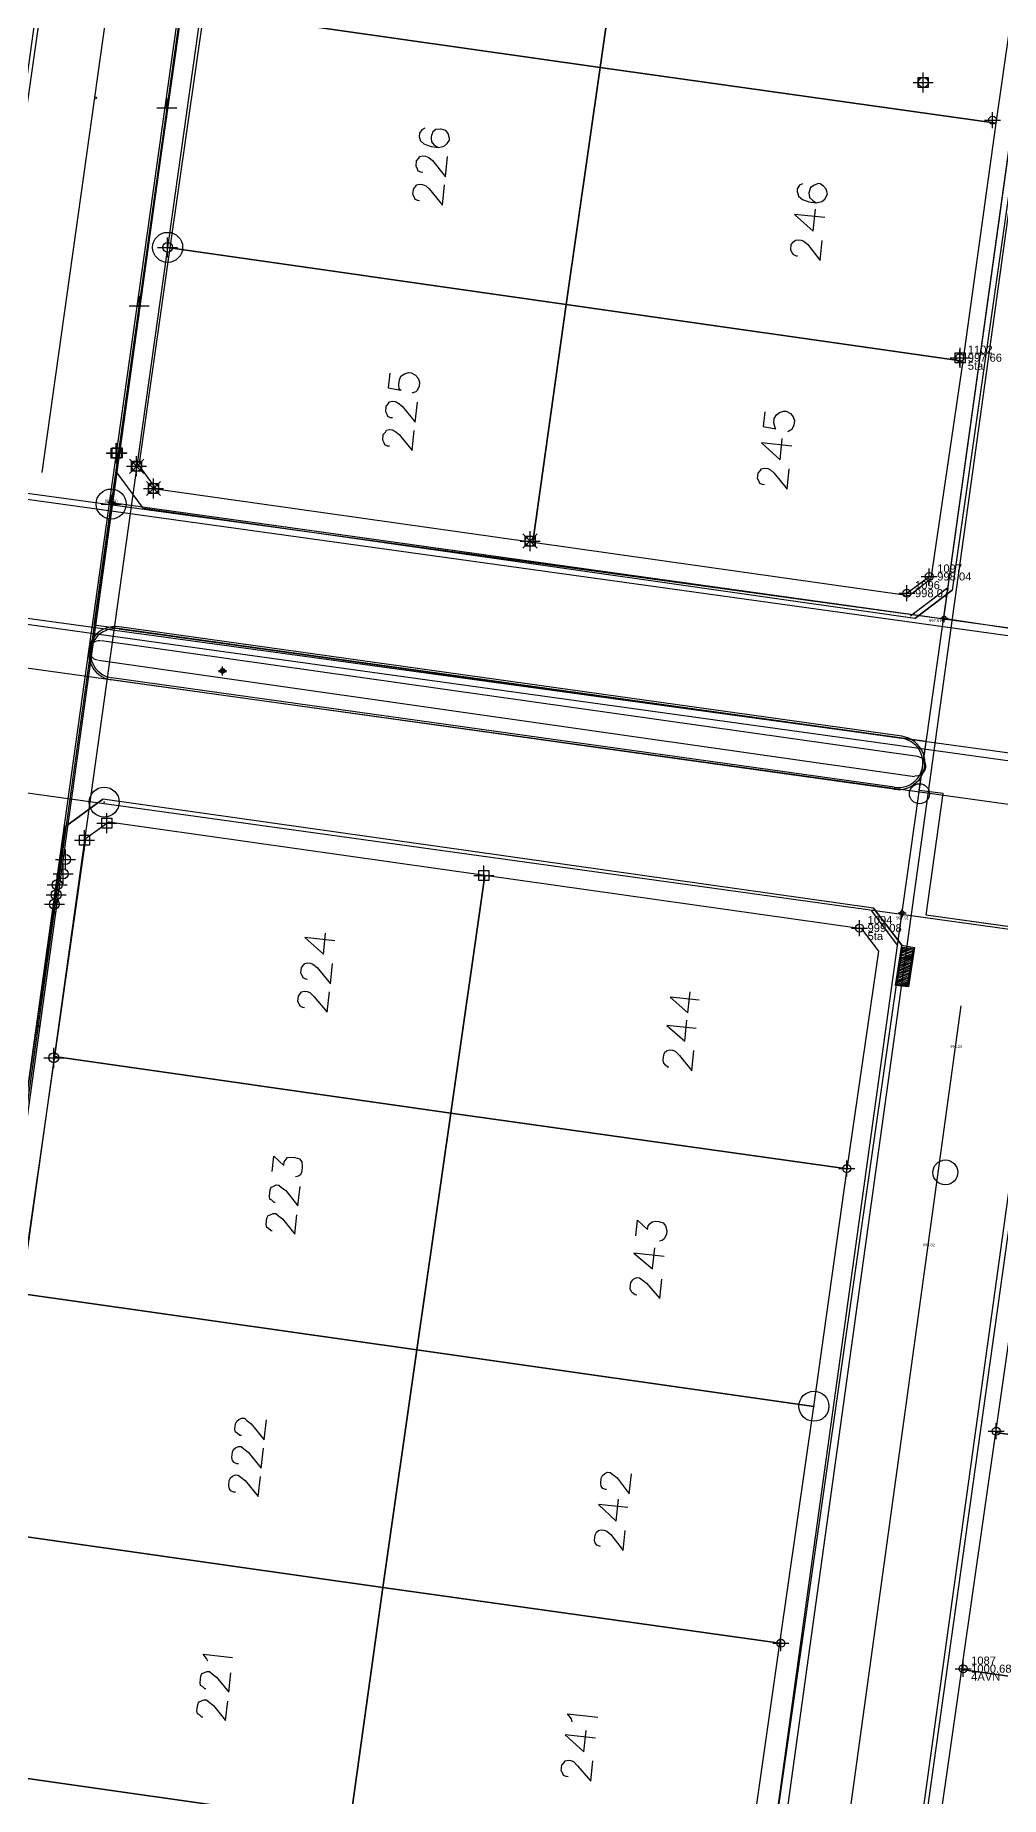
# Model space of a CAD drawing. Header units: metres. Extents: x -977055 to 805873, y -1033982 to 242021.
# Drawn here: x 961.1 to 1009.3, y 980.5 to 1068.5 of the extents above; entities that cross this region are included whole.
import ezdxf

# ---------------------------------------------------------------- set-up
doc = ezdxf.new("R2010")
doc.units = ezdxf.units.M
doc.header["$PDMODE"] = 32
doc.header["$PDSIZE"] = 1.5
for name, color, linetype in [('12-CONDICIONES EXISTENTES', 2, 'Continuous'), ('5ta avenida', 10, 'Continuous'), ('C-ANNO-MATC-TEXT', 150, 'Continuous'), ('C-ROAD-PROF-TEXT', 11, 'Continuous'), ('LOTE 243', 6, 'Continuous'), ('PUNTOS V', 4, 'Continuous'), ('V-NODE', 1, 'Continuous'), ('V-SITE-VEGE', 80, 'Continuous')]:
    doc.layers.add(name, color=color, linetype=linetype)
doc.layers.add('PDF2_area escolar', color=7, linetype='Continuous', true_color=0x989898)
doc.layers.add('PDF_Geometry', color=7, linetype='Continuous', true_color=0x797979)
doc.layers.get('PDF2_area escolar').off()
doc.styles.get("Standard").update_dxf_attribs({"font": 'arial.ttf'})

# ---------------------------------------------------------------- blocks, each defined once
blk = doc.blocks.new('*U2498')
at = {"color": 0, "linetype": 'ByBlock', "lineweight": -2, "transparency": 16777216}
for p, q in [((-1, 0), (1, 0)), ((0, -1), (0, 1))]:
    blk.add_line(p, q, dxfattribs=at)
blk.add_lwpolyline([(-0.5, -0.5), (-0.5, 0.5), (0.5, 0.5), (0.5, -0.5)], close=True, dxfattribs=at)
blk = doc.blocks.new('*U2798', base_point=(964.67, 1029.142, 998.389))
at = {"layer": 'V-NODE', "color": 130, "lineweight": -2, "xscale": 0.5, "yscale": 0.5, "zscale": 0.5}
blk.add_blockref('*U2498', (964.67, 1029.142, 998.389), dxfattribs=at)
blk = doc.blocks.new('*U2801', base_point=(963.56, 1028.282, 998.405))
at = {"layer": 'V-NODE', "color": 130, "lineweight": -2, "xscale": 0.5, "yscale": 0.5, "zscale": 0.5}
blk.add_blockref('*U2498', (963.56, 1028.282, 998.405), dxfattribs=at)
blk = doc.blocks.new('*U2804', base_point=(967.009, 1045.867, 997.595))
at = {"layer": 'V-NODE', "color": 130, "lineweight": -2, "xscale": 0.5, "yscale": 0.5, "zscale": 0.5}
blk.add_blockref('*U2498', (967.009, 1045.867, 997.595), dxfattribs=at)
blk = doc.blocks.new('*U2807', base_point=(966.165, 1046.973, 997.573))
at = {"layer": 'V-NODE', "color": 130, "lineweight": -2, "xscale": 0.5, "yscale": 0.5, "zscale": 0.5}
blk.add_blockref('*U2498', (966.165, 1046.973, 997.573), dxfattribs=at)
blk = doc.blocks.new('*U2810', base_point=(985.819, 1043.236, 997.808))
at = {"layer": 'V-NODE', "color": 130, "lineweight": -2, "xscale": 0.5, "yscale": 0.5, "zscale": 0.5}
blk.add_blockref('*U2498', (985.819, 1043.236, 997.808), dxfattribs=at)
blk = doc.blocks.new('*U2813', base_point=(983.504, 1026.529, 998.561))
at = {"layer": 'V-NODE', "color": 130, "lineweight": -2, "xscale": 0.5, "yscale": 0.5, "zscale": 0.5}
blk.add_blockref('*U2498', (983.504, 1026.529, 998.561), dxfattribs=at)
blk = doc.blocks.new('*U2823')
at = {"color": 0, "linetype": 'ByBlock', "lineweight": -2, "transparency": 16777216}
for p, q in [((-0.71, -0.71), (0.71, 0.71)), ((-0.71, 0.71), (0.71, -0.71))]:
    blk.add_line(p, q, dxfattribs=at)
blk.add_circle((0, 0), 0.5, dxfattribs=at)
blk = doc.blocks.new('*U2838', base_point=(967.009, 1045.867, 997.595))
at = {"layer": 'V-NODE', "color": 50, "lineweight": -2, "xscale": 0.5, "yscale": 0.5, "zscale": 0.5}
blk.add_blockref('*U2823', (967.009, 1045.867, 997.595), dxfattribs=at)
blk = doc.blocks.new('*U2841', base_point=(966.165, 1046.973, 997.573))
at = {"layer": 'V-NODE', "color": 50, "lineweight": -2, "xscale": 0.5, "yscale": 0.5, "zscale": 0.5}
blk.add_blockref('*U2823', (966.165, 1046.973, 997.573), dxfattribs=at)
blk = doc.blocks.new('*U2844', base_point=(985.819, 1043.236, 997.808))
at = {"layer": 'V-NODE', "color": 50, "lineweight": -2, "xscale": 0.5, "yscale": 0.5, "zscale": 0.5}
blk.add_blockref('*U2823', (985.819, 1043.236, 997.808), dxfattribs=at)
blk = doc.blocks.new('base')
at = {"layer": 'PDF_Geometry', "lineweight": 25, "extrusion": (-0.000787417, 0.063364, 0.99799), "elevation": 0.026}
for points in [[(-314.355, -197.288), (-299.601, -195.681), (-292.744, -194.188), (-282.663, -192.111), (-274.476, -190.361), (-258.037, -185.154), (-248.029, -180.61), (-240.539, -177.71), (-228.643, -174.042), (-222.733, -172.714), (-217.384, -171.04), (-209.935, -169.248), (-202.16, -164.759), (-196.196, -160.284), (-195.073, -159.817), (-178.095, -157.457), (-154.298, -156.614), (-136.667, -154.611), (-124.436, -153.164), (-118.066, -151.474), (-100.79, -146.646), (-80.955, -140.967), (-73.385, -139.328), (-61.694, -135.822), (-40.504, -131.604), (-37.727, -130.872), (-17.661, -129.441), (1.311, -127.461), (21.092, -124.929), (41.006, -122.83), (47.376, -123.458), (63.592, -123.186), (81.402, -124.312), (85.639, -96.072), (88.705, -66.393), (92.811, -40.781), (97.16, -22.386), (100.596, -1.562), (102.483, 8.32), (109.691, 37.361), (117.528, 76.62), (126.217, 115.638), (131.513, 149.592), (134.682, 173.973), (136.916, 195.591), (139.956, 229.678), (141.558, 250.676), (142.614, 271.37), (143.252, 283.21), (147.066, 312.938), (152.58, 355.631), (153.554, 396.042), (150.869, 418.02), (151.777, 438.639), (150.959, 458.028), (151.777, 438.639), (150.869, 418.02), (153.554, 396.042), (152.58, 355.631), (147.066, 312.938), (143.252, 283.21), (142.614, 271.37), (141.558, 250.676), (139.956, 229.678), (136.916, 195.591), (134.682, 173.973), (131.513, 149.592), (126.217, 115.638), (117.528, 76.62), (109.691, 37.361), (102.483, 8.32), (100.596, -1.562), (97.16, -22.386), (92.811, -40.781), (88.705, -66.393), (85.639, -96.072), (81.402, -124.312), (63.592, -123.186), (47.376, -123.458), (41.006, -122.83), (21.092, -124.929), (1.311, -127.461), (-17.661, -129.441), (-37.727, -130.872), (-40.504, -131.604), (-61.694, -135.822), (-73.385, -139.328), (-80.955, -140.967), (-100.79, -146.646), (-118.066, -151.474), (-124.436, -153.164), (-136.667, -154.611), (-154.298, -156.614), (-178.095, -157.457), (-195.073, -159.817), (-196.196, -160.284), (-202.16, -164.759), (-209.935, -169.248), (-217.384, -171.04), (-222.733, -172.714), (-228.643, -174.042), (-240.539, -177.71), (-248.029, -180.61), (-258.037, -185.154), (-274.476, -190.361), (-282.663, -192.111), (-292.744, -194.188), (-299.601, -195.681), (-314.355, -197.288), (-312.178, -178.446), (-309.146, -157.898), (-306.876, -132.899), (-305.823, -118.002), (-298.643, -78.802), (-291.055, -45.077), (-282.252, -15.116), (-275.645, 10.473), (-270.319, 33.898), (-263.825, 63.164), (-258.15, 86.408), (-284.424, 123.888)], [(-73.972, -29.127), (-75.851, -30.477), (-73.972, -29.127), (-35.504, -35.06), (-34.154, -36.938), (-44.268, -102.03), (-86.666, -112.549), (-88.335, -111.003), (-75.851, -30.477)], [(-98.404, -46.401), (-98.256, -46.326), (-98.143, -46.154), (-98.121, -45.971), (-98.19, -45.777), (-98.357, -45.618), (-98.711, -45.483), (-99.077, -45.439), (-99.362, -45.497), (-99.516, -45.618), (-99.629, -45.79), (-99.64, -45.881), (-99.576, -46.12), (-99.456, -46.274), (-99.233, -46.347), (-99.187, -46.353), (-98.953, -46.335), (-98.799, -46.214), (-98.726, -45.991), (-98.715, -45.9), (-98.739, -45.711), (-98.859, -45.558), (-99.077, -45.439)], [(-98.277, -44.19), (-98.186, -44.201), (-98.054, -44.264), (-98.019, -44.36), (-97.945, -44.509), (-97.978, -44.783), (-98.086, -44.909), (-98.142, -44.995), (-98.285, -45.024), (-98.422, -45.008), (-98.599, -44.94), (-98.766, -44.781), (-99.409, -43.961), (-99.53, -44.967)], [(-98.106, -42.773), (-98.015, -42.784), (-97.883, -42.847), (-97.849, -42.944), (-97.774, -43.092), (-97.807, -43.366), (-97.915, -43.492), (-97.972, -43.578), (-98.114, -43.607), (-98.251, -43.591), (-98.429, -43.523), (-98.595, -43.364), (-99.238, -42.544), (-99.359, -43.55)], [(-117.239, -43.39), (-117.091, -43.315), (-116.978, -43.143), (-116.961, -43.006), (-117.025, -42.766), (-117.237, -42.602), (-117.546, -42.472), (-117.912, -42.428), (-118.197, -42.486), (-118.351, -42.607), (-118.469, -42.824), (-118.475, -42.87), (-118.411, -43.109), (-118.29, -43.263), (-118.119, -43.376), (-118.027, -43.387), (-117.833, -43.318), (-117.634, -43.203), (-117.561, -42.98), (-117.555, -42.934), (-117.573, -42.7), (-117.74, -42.541), (-117.912, -42.428)], [(-118.332, -41.681), (-116.823, -41.863), (-117.741, -41.011), (-117.873, -42.108)], [(-116.941, -39.762), (-116.896, -39.768), (-116.764, -39.83), (-116.684, -39.932), (-116.609, -40.081), (-116.642, -40.355), (-116.75, -40.481), (-116.852, -40.561), (-116.995, -40.59), (-117.132, -40.574), (-117.263, -40.512), (-117.475, -40.347), (-118.073, -39.533), (-118.194, -40.539)], [(-96.512, -34.155), (-96.424, -33.424), (-97.058, -33.301), (-96.972, -33.358), (-96.954, -33.592), (-96.981, -33.82), (-97.049, -33.998), (-97.249, -34.113), (-97.442, -34.182), (-97.58, -34.166), (-97.797, -34.047), (-97.918, -33.893), (-97.987, -33.699), (-97.959, -33.471), (-97.841, -33.253), (-97.789, -33.213), (-97.595, -33.143)], [(-96.613, -31.917), (-96.522, -31.928), (-96.39, -31.99), (-96.355, -32.087), (-96.28, -32.235), (-96.313, -32.51), (-96.421, -32.636), (-96.478, -32.722), (-96.621, -32.751), (-96.758, -32.734), (-96.889, -32.672), (-97.102, -32.507), (-97.745, -31.688), (-97.866, -32.694)], [(-115.217, -31.994), (-115.129, -31.263), (-115.763, -31.14), (-115.723, -31.191), (-115.659, -31.431), (-115.687, -31.659), (-115.8, -31.831), (-115.954, -31.952), (-116.148, -32.021), (-116.285, -32.005), (-116.502, -31.886), (-116.623, -31.732), (-116.692, -31.538), (-116.665, -31.31), (-116.546, -31.092), (-116.495, -31.052), (-116.347, -30.977)], [(-96.442, -30.5), (-96.351, -30.511), (-96.219, -30.573), (-96.185, -30.67), (-96.11, -30.818), (-96.143, -31.093), (-96.251, -31.219), (-96.307, -31.305), (-96.45, -31.334), (-96.587, -31.317), (-96.719, -31.255), (-96.931, -31.09), (-97.574, -30.271), (-97.695, -31.277)], [(-116.538, -30.258), (-115.03, -30.44), (-115.947, -29.588), (-116.074, -30.639)], [(-84.121, -27.533), (-82.771, -29.411)], [(-115.148, -28.339), (-115.056, -28.35), (-114.925, -28.412), (-114.89, -28.509), (-114.815, -28.658), (-114.848, -28.932), (-114.956, -29.058), (-115.013, -29.144), (-115.155, -29.173), (-115.338, -29.151), (-115.47, -29.089), (-115.636, -28.93), (-116.279, -28.11), (-116.401, -29.116)], [(-122.584, -21.554), (-124.468, -22.95)], [(-81.774, -19.979), (-122.465, -13.639)], [(-120.33, -7.08), (-121.726, -5.196), (-110.823, 64.902), (-108.945, 66.252), (-70.522, 60.325), (-69.126, 58.441), (-80.029, -11.657), (-81.907, -13.007)], [(-121.726, -5.196), (-122.361, -5.073), (-122.033, -3.119), (-121.393, -3.196), (-121.726, -5.196), (-120.33, -7.08), (-81.907, -13.007), (-80.029, -11.657)], [(-93.417, -5.778), (-91.909, -5.96), (-92.827, -5.107), (-92.953, -6.158)], [(-121.761, -5.099), (-121.444, -3.236), (-121.992, -3.17), (-122.31, -5.033), (-121.677, -4.784)], [(-121.633, -4.419), (-122.265, -4.667)], [(-121.644, -4.51), (-122.271, -4.713)], [(-121.649, -4.556), (-122.282, -4.804)], [(-121.66, -4.647), (-122.293, -4.896)], [(-121.666, -4.693), (-122.299, -4.941)], [(-121.734, -4.87), (-122.218, -5.044)], [(-121.739, -4.916), (-122.081, -5.06)], [(-121.75, -5.008), (-121.944, -5.077)], [(-121.756, -5.053), (-121.807, -5.093)], [(-92.027, -3.859), (-91.936, -3.87), (-91.804, -3.932), (-91.769, -4.029), (-91.694, -4.177), (-91.727, -4.451), (-91.835, -4.577), (-91.892, -4.663), (-92.035, -4.692), (-92.172, -4.676), (-92.303, -4.614), (-92.515, -4.449), (-93.159, -3.63), (-93.28, -4.635)], [(-121.528, -3.55), (-122.115, -3.804)], [(-121.534, -3.596), (-122.121, -3.85)], [(-121.545, -3.687), (-122.132, -3.941)], [(-121.556, -3.779), (-122.137, -3.987)], [(-121.561, -3.825), (-122.148, -4.078)], [(-121.572, -3.916), (-122.159, -4.17)], [(-121.578, -3.962), (-122.165, -4.216)], [(-121.589, -4.053), (-122.176, -4.307)], [(-121.6, -4.145), (-122.181, -4.353)], [(-121.605, -4.19), (-122.192, -4.444)], [(-121.616, -4.282), (-122.203, -4.536)], [(-121.622, -4.327), (-122.209, -4.581)], [(-91.856, -2.442), (-91.765, -2.453), (-91.633, -2.515), (-91.599, -2.612), (-91.524, -2.76), (-91.557, -3.034), (-91.665, -3.16), (-91.721, -3.246), (-91.864, -3.275), (-92.001, -3.259), (-92.133, -3.197), (-92.339, -2.986), (-92.988, -2.213), (-93.109, -3.218)], [(-121.444, -3.236), (-122.077, -3.484)], [(-121.455, -3.327), (-122.088, -3.576)], [(-121.46, -3.373), (-122.093, -3.621)], [(-121.517, -3.459), (-122.104, -3.713)], [(-121.581, -3.219), (-122.066, -3.393)], [(-121.718, -3.203), (-122.06, -3.347)], [(-121.81, -3.192), (-122.003, -3.261)], [(-121.947, -3.175), (-121.998, -3.216)], [(-111.579, -2.57), (-110.117, -2.746), (-110.994, -1.945), (-111.121, -2.996)], [(-111.409, -1.153), (-109.946, -1.329), (-110.823, -0.528), (-110.95, -1.579)], [(-110.018, 0.767), (-109.972, 0.761), (-109.846, 0.653), (-109.766, 0.551), (-109.737, 0.408), (-109.77, 0.134), (-109.832, 0.002), (-109.934, -0.078), (-110.077, -0.107), (-110.214, -0.091), (-110.346, -0.029), (-110.552, 0.182), (-111.155, 0.95), (-111.276, -0.056)], [(-90.128, 5.743), (-90.222, 4.966), (-90.721, 5.444), (-90.743, 5.261), (-90.851, 5.135), (-90.907, 5.049), (-91.141, 5.031), (-91.279, 5.047), (-91.502, 5.12), (-91.622, 5.274), (-91.64, 5.508), (-91.613, 5.737), (-91.545, 5.914), (-91.443, 5.994), (-91.3, 6.023)], [(-90.266, 7.29), (-90.221, 7.285), (-90.095, 7.177), (-90.009, 7.12), (-89.98, 6.977), (-90.018, 6.657), (-90.08, 6.526), (-90.177, 6.491), (-90.325, 6.416), (-90.462, 6.433), (-90.589, 6.541), (-90.801, 6.705), (-91.404, 7.473), (-91.519, 6.514)], [(-90.096, 8.707), (-90.05, 8.702), (-89.924, 8.594), (-89.838, 8.537), (-89.809, 8.394), (-89.847, 8.074), (-89.91, 7.943), (-90.006, 7.908), (-90.155, 7.833), (-90.292, 7.85), (-90.418, 7.958), (-90.63, 8.122), (-91.233, 8.89), (-91.349, 7.931)], [(-108.263, 9.18), (-108.356, 8.403), (-108.855, 8.88), (-108.877, 8.698), (-108.985, 8.572), (-109.087, 8.491), (-109.276, 8.467), (-109.413, 8.484), (-109.636, 8.557), (-109.757, 8.711), (-109.82, 8.95), (-109.798, 9.133), (-109.679, 9.351), (-109.577, 9.431), (-109.434, 9.46)], [(-109.666, 10.23), (-108.158, 10.048), (-109.081, 10.855), (-109.207, 9.804)], [(-108.276, 12.149), (-108.184, 12.138), (-108.058, 12.03), (-108.018, 11.979), (-107.943, 11.831), (-107.982, 11.511), (-108.09, 11.385), (-108.141, 11.345), (-108.289, 11.27), (-108.426, 11.286), (-108.552, 11.394), (-108.764, 11.559), (-109.413, 12.333), (-109.529, 11.373)], [(-88.445, 18.942), (-88.354, 18.931), (-88.228, 18.823), (-88.142, 18.766), (-88.113, 18.623), (-88.146, 18.349), (-88.208, 18.217), (-88.31, 18.137), (-88.459, 18.062), (-88.596, 18.079), (-88.722, 18.187), (-88.934, 18.351), (-89.577, 19.171), (-89.698, 18.165)], [(-88.275, 20.359), (-88.183, 20.348), (-88.052, 20.285), (-87.971, 20.183), (-87.942, 20.04), (-87.975, 19.766), (-88.037, 19.634), (-88.14, 19.554), (-88.288, 19.479), (-88.425, 19.496), (-88.551, 19.604), (-88.763, 19.768), (-89.406, 20.588), (-89.527, 19.582)], [(-88.104, 21.776), (-88.012, 21.764), (-87.881, 21.702), (-87.8, 21.6), (-87.771, 21.457), (-87.804, 21.183), (-87.867, 21.051), (-87.969, 20.971), (-88.117, 20.896), (-88.254, 20.913), (-88.38, 21.021), (-88.592, 21.185), (-89.236, 22.005), (-89.357, 20.999)], [(-106.64, 21.876), (-106.594, 21.87), (-106.463, 21.808), (-106.382, 21.706), (-106.353, 21.563), (-106.386, 21.289), (-106.449, 21.157), (-106.551, 21.077), (-106.699, 21.002), (-106.836, 21.018), (-106.962, 21.126), (-107.174, 21.291), (-107.772, 22.105), (-107.893, 21.099)], [(-107.689, 22.79), (-106.227, 22.614), (-107.098, 23.461), (-107.231, 22.364)], [(-106.299, 24.71), (-106.253, 24.704), (-106.121, 24.642), (-106.041, 24.539), (-106.012, 24.397), (-106.045, 24.123), (-106.107, 23.991), (-106.21, 23.91), (-106.352, 23.881), (-106.489, 23.898), (-106.621, 23.96), (-106.833, 24.125), (-107.43, 24.939), (-107.552, 23.933)], [(-86.623, 30.222), (-86.548, 30.074), (-86.387, 29.869), (-87.849, 30.045)], [(-86.503, 31.599), (-86.457, 31.593), (-86.331, 31.485), (-86.245, 31.429), (-86.216, 31.286), (-86.255, 30.966), (-86.317, 30.834), (-86.414, 30.8), (-86.562, 30.725), (-86.699, 30.741), (-86.825, 30.849), (-87.037, 31.014), (-87.64, 31.782), (-87.756, 30.822)], [(-86.332, 33.016), (-86.287, 33.01), (-86.161, 32.902), (-86.075, 32.846), (-86.045, 32.703), (-86.084, 32.383), (-86.146, 32.251), (-86.243, 32.217), (-86.391, 32.142), (-86.528, 32.158), (-86.655, 32.266), (-86.867, 32.431), (-87.47, 33.199), (-87.585, 32.239)], [(-105.93, 34.31), (-104.422, 34.129), (-105.34, 34.981), (-105.466, 33.93)], [(-104.779, 33.476), (-104.75, 33.333), (-104.549, 33.077), (-106.057, 33.259)], [(-104.54, 36.229), (-104.448, 36.218), (-104.317, 36.156), (-104.282, 36.059), (-104.207, 35.911), (-104.24, 35.637), (-104.348, 35.511), (-104.405, 35.425), (-104.548, 35.396), (-104.685, 35.412), (-104.816, 35.474), (-105.023, 35.685), (-105.672, 36.459), (-105.793, 35.453)]]:
    blk.add_lwpolyline(points, dxfattribs=at)
for points in [[(-138.576, -126.188), (-140.244, -124.642), (-124.468, -22.95), (-122.584, -21.554), (-84.121, -27.533), (-82.771, -29.411), (-95.915, -114.263), (-97.512, -115.972)], [(-107.197, -49.329), (-109.045, -61.209), (-89.291, -64.285), (-87.442, -52.405)], [(-126.957, -46.3), (-128.8, -58.134), (-109.045, -61.209), (-107.197, -49.329)], [(-105.354, -37.495), (-107.197, -49.329), (-87.442, -52.405), (-85.599, -40.571)], [(-125.154, -34.414), (-126.957, -46.3), (-107.197, -49.329), (-105.354, -37.495)], [(-103.551, -25.609), (-105.354, -37.495), (-85.599, -40.571), (-83.917, -29.691), (-84.751, -28.524)], [(-123.426, -23.539), (-125.154, -34.414), (-105.354, -37.495), (-103.551, -25.609), (-122.305, -22.701)], [(-99.092, 2.928), (-100.941, -8.952), (-82.187, -11.861), (-81.02, -11.028), (-79.338, -0.148)], [(-118.852, 5.958), (-120.58, -4.917), (-119.741, -6.038), (-100.941, -8.952), (-99.092, 2.928)], [(-121.992, -3.17), (-121.444, -3.236), (-121.761, -5.099), (-122.31, -5.033)], [(-97.249, 14.762), (-99.092, 2.928), (-79.338, -0.148), (-77.495, 11.687)], [(-117.049, 17.843), (-118.852, 5.958), (-99.092, 2.928), (-97.249, 14.762)], [(-145.867, 22.289), (-147.71, 10.455), (-127.955, 7.379), (-126.107, 19.259)], [(-95.401, 26.643), (-97.249, 14.762), (-77.495, 11.687), (-75.646, 23.567)], [(-115.206, 29.678), (-117.049, 17.843), (-97.249, 14.762), (-95.401, 26.643)], [(-144.064, 34.175), (-145.867, 22.289), (-126.107, 19.259), (-124.263, 31.094)], [(-93.603, 38.482), (-95.401, 26.643), (-75.646, 23.567), (-73.803, 35.401)], [(-113.358, 41.558), (-115.206, 29.678), (-95.401, 26.643), (-93.603, 38.482)], [(-142.221, 46.009), (-144.064, 34.175), (-124.263, 31.094), (-122.415, 42.974)], [(-91.755, 50.362), (-93.603, 38.482), (-73.803, 35.401), (-72, 47.287)]]:
    blk.add_lwpolyline(points, close=True, dxfattribs=at)
blk.add_lwpolyline([(-122.477, -13.684, 0.999988), (-122.632, -14.639), (-81.935, -20.933)], format="xyb", dxfattribs=at)
blk = doc.blocks.new('*U3056')
at = {"color": 0, "linetype": 'ByBlock', "lineweight": -2, "transparency": 16777216}
for p, q in [((-1, 0), (1, 0)), ((0, -1), (0, 1))]:
    blk.add_line(p, q, dxfattribs=at)
blk.add_circle((0, 0), 0.5, dxfattribs=at)
blk = doc.blocks.new('*U3062', base_point=(962.027, 1017.42, 999.09))
at = {"layer": 'V-NODE', "color": 90, "lineweight": -2, "xscale": 0.5, "yscale": 0.5, "zscale": 0.5}
blk.add_blockref('*U3056', (962.027, 1017.42, 999.09), dxfattribs=at)
blk = doc.blocks.new('*U3176', base_point=(967.715, 1057.915, 997.068))
at = {"layer": 'V-NODE', "color": 90, "lineweight": -2, "xscale": 0.5, "yscale": 0.5, "zscale": 0.5}
blk.add_blockref('*U3056', (967.715, 1057.915, 997.068), dxfattribs=at)
blk = doc.blocks.new('*U3598')
at = {"color": 0, "linetype": 'ByBlock', "lineweight": -2, "transparency": 16777216}
for p, q in [((-1, 0), (1, 0)), ((0, -1), (0, 1))]:
    blk.add_line(p, q, dxfattribs=at)
blk.add_circle((0, 0), 0.5, dxfattribs=at)
blk = doc.blocks.new('*U3601', base_point=(962.027, 1017.42, 999.09))
at = {"layer": 'V-NODE', "color": 90, "lineweight": -2, "xscale": 0.5, "yscale": 0.5, "zscale": 0.5}
blk.add_blockref('*U3598', (962.027, 1017.42, 999.09), dxfattribs=at)
blk = doc.blocks.new('*U3817')
at = {"color": 0, "linetype": 'ByBlock', "lineweight": -2, "transparency": 16777216}
for p, q in [((-1, 0), (1, 0)), ((0, -1), (0, 1))]:
    blk.add_line(p, q, dxfattribs=at)
blk = doc.blocks.new('*U3826', base_point=(964.892, 1045.089, 997))
at = {"layer": 'V-NODE', "color": 4, "lineweight": -2, "xscale": 0.5, "yscale": 0.5, "zscale": 0.5}
blk.add_blockref('*U3817', (964.892, 1045.089, 997), dxfattribs=at)
blk = doc.blocks.new('*U3847', base_point=(967.673, 1064.894, 996.15))
at = {"layer": 'V-NODE', "color": 4, "lineweight": -2, "xscale": 0.5, "yscale": 0.5, "zscale": 0.5}
blk.add_blockref('*U3817', (967.673, 1064.894, 996.15), dxfattribs=at)
blk = doc.blocks.new('*U3856', base_point=(966.288, 1054.992, 996.58))
at = {"layer": 'V-NODE', "color": 4, "lineweight": -2, "xscale": 0.5, "yscale": 0.5, "zscale": 0.5}
blk.add_blockref('*U3817', (966.288, 1054.992, 996.58), dxfattribs=at)
blk = doc.blocks.new('*U4233')
at = {"color": 0, "linetype": 'ByBlock', "lineweight": -2, "transparency": 16777216}
for p, q in [((-1, 0), (1, 0)), ((0, -1), (0, 1))]:
    blk.add_line(p, q, dxfattribs=at)
blk.add_lwpolyline([(-0.5, -0.5), (-0.5, 0.5), (0.5, 0.5), (0.5, -0.5)], close=True, dxfattribs=at)
blk = doc.blocks.new('*U4545')
at = {"color": 0, "linetype": 'ByBlock', "lineweight": -2, "transparency": 16777216}
for p, q in [((-1, 0), (1, 0)), ((0, -1), (0, 1))]:
    blk.add_line(p, q, dxfattribs=at)
blk.add_circle((0, 0), 0.5, dxfattribs=at)
blk = doc.blocks.new('*U4608', base_point=(970.457, 1036.724, 998.022))
at = {"layer": 'V-NODE', "lineweight": -2, "xscale": 0.2, "yscale": 0.2, "zscale": 0.2}
blk.add_blockref('*U4545', (970.457, 1036.724, 998.022), dxfattribs=at)
blk = doc.blocks.new('*U4620', base_point=(1004.405, 1024.659, 997.91))
at = {"layer": 'V-NODE', "lineweight": -2, "xscale": 0.2, "yscale": 0.2, "zscale": 0.2}
blk.add_blockref('*U4545', (1004.405, 1024.659, 997.91), dxfattribs=at)
blk = doc.blocks.new('*U4629', base_point=(964.906, 1045.176, 997))
at = {"layer": 'V-NODE', "lineweight": -2, "xscale": 0.2, "yscale": 0.2, "zscale": 0.2}
blk.add_blockref('*U4545', (964.906, 1045.176, 997), dxfattribs=at)
blk = doc.blocks.new('*U4632', base_point=(970.457, 1036.774, 998.035))
at = {"layer": 'V-NODE', "lineweight": -2, "xscale": 0.2, "yscale": 0.2, "zscale": 0.2}
blk.add_blockref('*U4545', (970.457, 1036.774, 998.035), dxfattribs=at)
blk = doc.blocks.new('*U4635', base_point=(970.457, 1036.774, 998.009))
at = {"layer": 'V-NODE', "lineweight": -2, "xscale": 0.2, "yscale": 0.2, "zscale": 0.2}
blk.add_blockref('*U4545', (970.457, 1036.774, 998.009), dxfattribs=at)
blk = doc.blocks.new('*U4638', base_point=(970.457, 1036.724, 998.009))
at = {"layer": 'V-NODE', "lineweight": -2, "xscale": 0.2, "yscale": 0.2, "zscale": 0.2}
blk.add_blockref('*U4545', (970.457, 1036.724, 998.009), dxfattribs=at)
blk = doc.blocks.new('*U4644', base_point=(964.904, 1045.176, 997))
at = {"layer": 'V-NODE', "lineweight": -2, "xscale": 0.2, "yscale": 0.2, "zscale": 0.2}
blk.add_blockref('*U4545', (964.904, 1045.176, 997), dxfattribs=at)
blk = doc.blocks.new('*U4647', base_point=(1006.504, 1039.39, 997.61))
at = {"layer": 'V-NODE', "lineweight": -2, "xscale": 0.2, "yscale": 0.2, "zscale": 0.2}
blk.add_blockref('*U4545', (1006.504, 1039.39, 997.61), dxfattribs=at)
blk = doc.blocks.new('*U4777')
at = {"color": 0, "linetype": 'ByBlock', "lineweight": -2, "transparency": 16777216}
for p, q in [((-1, 0), (1, 0)), ((0, -1), (0, 1))]:
    blk.add_line(p, q, dxfattribs=at)
blk.add_lwpolyline([(-0.5, -0.5), (-0.5, 0.5), (0.5, 0.5), (0.5, -0.5)], close=True, dxfattribs=at)
blk.add_circle((0, 0), 0.5, dxfattribs=at)
blk = doc.blocks.new('*U4783', base_point=(1005.464, 1066.156, 997.181))
at = {"layer": 'V-NODE', "color": 3, "lineweight": -2, "xscale": 0.5, "yscale": 0.5, "zscale": 0.5}
blk.add_blockref('*U4777', (1005.464, 1066.156, 997.181), dxfattribs=at)
blk = doc.blocks.new('*U4864')
at = {"color": 0, "linetype": 'ByBlock', "lineweight": -2, "transparency": 16777216}
for p, q in [((-1, 0), (1, 0)), ((0, -1), (0, 1))]:
    blk.add_line(p, q, dxfattribs=at)
blk.add_circle((0, 0), 0.5, dxfattribs=at)
blk = doc.blocks.new('*U4888', base_point=(962.056, 1025.093, 997.925))
at = {"layer": 'V-NODE', "color": 5, "lineweight": -2, "xscale": 0.5, "yscale": 0.5, "zscale": 0.5}
blk.add_blockref('*U4864', (962.056, 1025.093, 997.925), dxfattribs=at)
blk = doc.blocks.new('*U4891', base_point=(962.145, 1025.56, 997.75))
at = {"layer": 'V-NODE', "color": 5, "lineweight": -2, "xscale": 0.5, "yscale": 0.5, "zscale": 0.5}
blk.add_blockref('*U4864', (962.145, 1025.56, 997.75), dxfattribs=at)
blk = doc.blocks.new('*U4894', base_point=(962.198, 1026.063, 997.893))
at = {"layer": 'V-NODE', "color": 5, "lineweight": -2, "xscale": 0.5, "yscale": 0.5, "zscale": 0.5}
blk.add_blockref('*U4864', (962.198, 1026.063, 997.893), dxfattribs=at)
blk = doc.blocks.new('*U4897', base_point=(962.493, 1026.608, 997.754))
at = {"layer": 'V-NODE', "color": 5, "lineweight": -2, "xscale": 0.5, "yscale": 0.5, "zscale": 0.5}
blk.add_blockref('*U4864', (962.493, 1026.608, 997.754), dxfattribs=at)
blk = doc.blocks.new('*U4900', base_point=(962.608, 1027.325, 997.742))
at = {"layer": 'V-NODE', "color": 5, "lineweight": -2, "xscale": 0.5, "yscale": 0.5, "zscale": 0.5}
blk.add_blockref('*U4864', (962.608, 1027.325, 997.742), dxfattribs=at)

msp = doc.modelspace()

# ---------------------------------------------------------------- linework, layer by layer
at = {"color": 1}
for p, q in [((964.90308, 1045.16679), (1006.49776, 1039.34594)), ((965.27263, 1038.85466, 998.561), (1004.37858, 1033.38209, 998.561)), ((1004.39117, 1033.4813, 998.561), (965.28643, 1038.95371, 998.561)), ((1003.98812, 1030.83201, 998.561), (964.9171, 1036.29928, 998.561)), ((1004.00444, 1030.93067, 998.561), (964.92971, 1036.39849, 998.561))]:
    msp.add_line(p, q, dxfattribs=at)
at = {"color": 2}
msp.add_line((1011.54327, 1023.71744, 998.561), (1005.60113, 1024.54866, 998.561), dxfattribs=at)
for points in [[(1006.47657, 1039.39), (1013.59468, 1038.3039), (1028.25455, 1143.7276), (1030.20492, 1145.53448), (1039.02616, 1145.96592), (1038.66008, 1152.75737), (1024.40007, 1151.98483), (1012.86861, 1149.03335), (1017.5654, 1150.23542), (1019.53599, 1144.07167), (1020.87063, 1142.90279), (1006.47657, 1039.39)], [(964.90308, 1045.16679), (1004.90706, 1039.56855), (1006.69073, 1040.91278), (1006.47657, 1039.39), (1013.59468, 1038.3039), (1013.82071, 1039.91108), (1015.07462, 1038.24834), (1045.10893, 1034.047), (1044.25001, 1027.90678), (1012.75211, 1032.31286), (1012.40854, 1029.85677), (1043.10328, 1025.56305), (1042.24435, 1019.42283), (1005.60113, 1024.54866), (1006.45512, 1030.61752), (1005.26423, 1030.76969), (1005.60963, 1033.22566), (964.04668, 1039.03471), (964.90308, 1045.16679)]]:
    msp.add_lwpolyline(points, dxfattribs=at)
at = {"color": 1}
for points, elevation in [([(988.70081, 858.6933), (1028.93284, 1145.88834), (1021.4813, 1144.57148), (981.77572, 857.94163), (988.70081, 858.6933)], 2006.05387), ([(938.32565, 853.49253), (977.19382, 1133.04779), (969.57923, 1130.55567), (930.81283, 851.13877), (938.32565, 853.49253)], 1010.921), ([(801.61867, 1067.45219), (1160.48943, 1017.53949), (1159.04381, 1011.48073), (800.75387, 1061.31279), (801.60927, 1067.4535)], 1997.105), ([(801.61867, 1067.45219), (1045.10893, 1034.047), (1044.25001, 1027.90678), (800.75387, 1061.31279), (801.61867, 1067.45219)], 1997.105), ([(800.43009, 1059.15524), (1158.55239, 1009.42112), (1157.10677, 1003.36236), (799.56529, 1053.01584), (800.42069, 1059.15655)], 997.419)]:
    msp.add_lwpolyline(points, dxfattribs=dict(at, elevation=elevation))
msp.add_circle((1005.271, 1030.61), 0.5, dxfattribs=at)
msp.add_point((964.545, 1030.191), dxfattribs=at)
at = {"layer": '12-CONDICIONES EXISTENTES', "color": 1}
for points, elevation in [([(994.52229, 953.30755), (1004.25949, 1023.62549), (1006.75019, 1041.33554), (1020.87063, 1142.90279)], 2001.659), ([(973.92391, 1135.62769), (961.42901, 1046.66931)], 994.665), ([(1004.646, 1040.629), (1005.757, 1041.464)], 1997.107), ([(1004.82695, 1039.50818), (1006.69073, 1040.91278)], 1997.107), ([(1004.17958, 1023.04841), (1002.8933, 1024.75373)], 1998.199), ([(1001.65424, 952.31996), (1011.39039, 1022.63033), (1011.40401, 1022.72719)], 2001.659), ([(998.08827, 952.81376), (1007.35182, 1020.01355)], 2001.659)]:
    msp.add_lwpolyline(points, dxfattribs=dict(at, elevation=elevation))
for centre in [(1006.45881, 1039.27916, 996.877), (1004.38865, 1024.54387, 996.877)]:
    msp.add_circle(centre, 0.05, dxfattribs=at)
for centre, radius, start, end in [((965.10155, 1037.62652, 998.561), 1.34, 82.0696829, 262.0882449), ((965.10155, 1037.62652, 998.561), 1.24, 82.0696829, 262.0882449), ((1004.20672, 1032.15406, 998.561), 1.34, 260.611204, 82.0882449), ((1004.20672, 1032.15406, 998.561), 1.24, 260.611204, 82.0882449)]:
    msp.add_arc(centre, radius, start, end, dxfattribs=at)
msp.add_point((967.715, 1057.915, 997.068), dxfattribs=at)
at = {"layer": '5ta avenida', "color": 0, "linetype": 'ByBlock', "lineweight": -2, "transparency": 16777216}
for p, q in [((1008.921, 1063.871, 1996.278), (1008.921, 1064.671, 1996.278)), ((1008.521, 1064.271, 1996.278), (1009.321, 1064.271, 1996.278)), ((1006.884, 1052.398, 1996.695), (1007.684, 1052.398, 1996.695)), ((1007.284, 1051.998, 1996.695), (1007.284, 1052.798, 1996.695)), ((1005.357, 1041.464, 1997.079), (1006.157, 1041.464, 1997.079)), ((1005.757, 1041.064, 1997.079), (1005.757, 1041.864, 1997.079)), ((1004.246, 1040.629, 1997.107), (1005.046, 1040.629, 1997.107)), ((1004.646, 1040.229, 1997.107), (1004.646, 1041.029, 1997.107)), ((1001.878, 1023.897, 1998.119), (1002.678, 1023.897, 1998.119)), ((1002.278, 1023.497, 1998.119), (1002.278, 1024.297, 1998.119)), ((1001.243, 1011.878, 1998.464), (1002.043, 1011.878, 1998.464)), ((1001.643, 1011.478, 1998.464), (1001.643, 1012.278, 1998.464)), ((1009.108, 998.353, 1999.105), (1009.108, 999.153, 1999.105)), ((1008.708, 998.753, 1999.105), (1009.508, 998.753, 1999.105)), ((997.949, 988.157, 1999.647), (998.749, 988.157, 1999.647)), ((998.349, 987.757, 1999.647), (998.349, 988.557, 1999.647)), ((1007.052, 986.885, 1999.718), (1007.852, 986.885, 1999.718)), ((1007.452, 986.485, 1999.718), (1007.452, 987.285, 1999.718))]:
    msp.add_line(p, q, dxfattribs=at)
for centre in [(1008.921, 1064.271, 1996.278), (1007.284, 1052.398, 1996.695), (1005.757, 1041.464, 1997.079), (1004.646, 1040.629, 1997.107), (1002.278, 1023.897, 1998.119), (1001.643, 1011.878, 1998.464), (1009.108, 998.753, 1999.105), (998.349, 988.157, 1999.647), (1007.452, 986.885, 1999.718)]:
    msp.add_circle(centre, 0.2, dxfattribs=at)
at = {"layer": 'LOTE 243', "color": 1, "elevation": 1009.43524}
for points in [[(977.00002, 1131.99893), (965.07922, 1047.15006), (962.46607, 1028.44811), (952.78003, 959.1458), (950.94785, 946.05157), (937.95342, 853.36412)], [(977.09482, 1131.955), (965.17825, 1047.13615), (962.56511, 1028.43427), (952.87906, 959.13196), (951.04689, 946.03771), (938.06969, 853.47319)], [(978.04222, 1131.51066), (966.16852, 1046.99702), (963.55549, 1028.29589), (953.86944, 958.99354), (952.03724, 945.89914), (939.06001, 853.33435)]]:
    msp.add_lwpolyline(points, dxfattribs=at)
at = {"layer": 'PDF_Geometry', "lineweight": 25, "extrusion": (-0.000787417, 0.063364, 0.99799)}
msp.add_circle((-1019.05812, -933.75841, 1060.76006), 0.6215, dxfattribs=at)
msp.add_arc((-977.10522, -960.4217, 1060.76006), 0.48341, 261.1801031, 81.1787009, dxfattribs=at)
at = {"layer": 'PUNTOS V', "color": 1}
for centre in [(964.10781, 1065.39253, 998.289), (967.67295, 1064.89271, 998.289), (966.28167, 1054.98996, 998.289), (962.03949, 1024.67357), (961.24566, 1018.99377)]:
    msp.add_circle(centre, 0.05, dxfattribs=at)
msp.add_point((964.89216, 1045.08862, 1009.43524), dxfattribs=at)
at = {"layer": 'PUNTOS V', "color": 2}
msp.add_point((1000, 1000, 1000), dxfattribs=at)

# ---------------------------------------------------------------- block references
at = {"layer": 'C-ANNO-MATC-TEXT', "lineweight": -2, "xscale": 0.5, "yscale": 0.5, "zscale": 0.5}
for p in [(1007.297, 1052.386, 997.676), (965.148, 1047.635, 997.089), (965.201, 1047.644, 997.21)]:
    msp.add_blockref('*U4233', p, dxfattribs=at)
at = {"layer": 'PDF2_area escolar'}
msp.add_blockref('base', (882.736, 1016.336, 999.038), dxfattribs=at)
at = {"layer": 'V-NODE'}
for name, p in [('*U4783', (1005.464, 1066.156, 997.179)), ('*U3176', (967.715, 1057.915, 997.068)), ('*U2807', (966.165, 1046.973, 997.573)), ('*U2841', (966.165, 1046.973, 997.573)), ('*U2804', (967.009, 1045.867, 997.595)), ('*U2838', (967.009, 1045.867, 997.595)), ('*U4644', (964.904, 1045.176, 996.998)), ('*U4629', (964.906, 1045.176, 996.998)), ('*U2810', (985.819, 1043.236, 997.808)), ('*U2844', (985.819, 1043.236, 997.808)), ('*U4647', (1006.504, 1039.39, 997.608)), ('*U4632', (970.457, 1036.774, 998.033)), ('*U4635', (970.457, 1036.774, 998.007)), ('*U4608', (970.457, 1036.724, 998.02)), ('*U4638', (970.457, 1036.724, 998.007)), ('*U2798', (964.67, 1029.142, 998.389)), ('*U2801', (963.56, 1028.282, 998.405)), ('*U4900', (962.608, 1027.325, 997.74)), ('*U4894', (962.198, 1026.063, 997.891)), ('*U4897', (962.493, 1026.608, 997.752)), ('*U2813', (983.504, 1026.529, 998.561)), ('*U4888', (962.056, 1025.093, 997.923)), ('*U4891', (962.145, 1025.56, 997.748)), ('*U4620', (1004.405, 1024.659, 997.908)), ('*U3062', (962.027, 1017.42, 999.09)), ('*U3601', (962.027, 1017.42, 999.09))]:
    msp.add_blockref(name, p, dxfattribs=at)
at = {"layer": 'V-SITE-VEGE'}
for name, p in [('*U3847', (967.673, 1064.894, 996.149)), ('*U3856', (966.288, 1054.992, 996.579)), ('*U3826', (964.892, 1045.089, 996.999))]:
    msp.add_blockref(name, p, dxfattribs=at)

# ---------------------------------------------------------------- texts
at = {"layer": '5ta avenida', "linetype": 'ByBlock', "char_height": 0.4}
for s, insert, attachment_point in [('{\\C2;1102}', (1007.684, 1052.598, 1996.695), 7), ('{\\C2;5ta}', (1007.684, 1052.198, 1996.695), 1), ('{\\C2;997.66}', (1007.684, 1052.398, 1996.695), 4), ('{\\C2;998.04}', (1006.157, 1041.464, 1997.079), 4), ('{\\C2;1097}', (1006.157, 1041.664, 1997.079), 7), ('{\\C2;998.07}', (1005.046, 1040.629, 1997.107), 4), ('{\\C2;1096}', (1005.046, 1040.829, 1997.107), 7), ('{\\C2;999.08}', (1002.678, 1023.897, 1998.119), 4), ('{\\C2;1094}', (1002.678, 1024.097, 1998.119), 7), ('{\\C2;5ta}', (1002.678, 1023.697, 1998.119), 1), ('{\\C2;1087}', (1007.852, 987.085, 1999.718), 7), ('{\\C2;1000.68}', (1007.852, 986.885, 1999.718), 4), ('{\\C2;4AVN}', (1007.852, 986.685, 1999.718), 1)]:
    msp.add_mtext(s, dxfattribs=dict(at, insert=insert, attachment_point=attachment_point))
at = {"layer": 'C-ROAD-PROF-TEXT', "color": 11, "linetype": 'Continuous', "lineweight": -3, "char_height": 0.15, "attachment_point": 8, "rotation": 0.5711077}
for s, insert in [('{\\C2;997,00}', (964.8939, 1045.1352, 3003.18924)), ('{\\C2;997.61}', (1006.06196, 1039.1866, 996.877)), ('{\\C2;997.91}', (1004.42827, 1024.32915, 996.877)), ('{\\fCalibri|b0|i0|c0|p34;\\H0.91667x;\\C256;998.25}', (1007.10898, 1017.89645, 3004.296)), ('{\\fCalibri|b0|i0|c0|p34;\\H0.91667x;\\C256;998.82}', (1005.73733, 1007.99095, 3004.296))]:
    msp.add_mtext(s, dxfattribs=dict(at, insert=insert))

doc.saveas('drawing.dxf')
